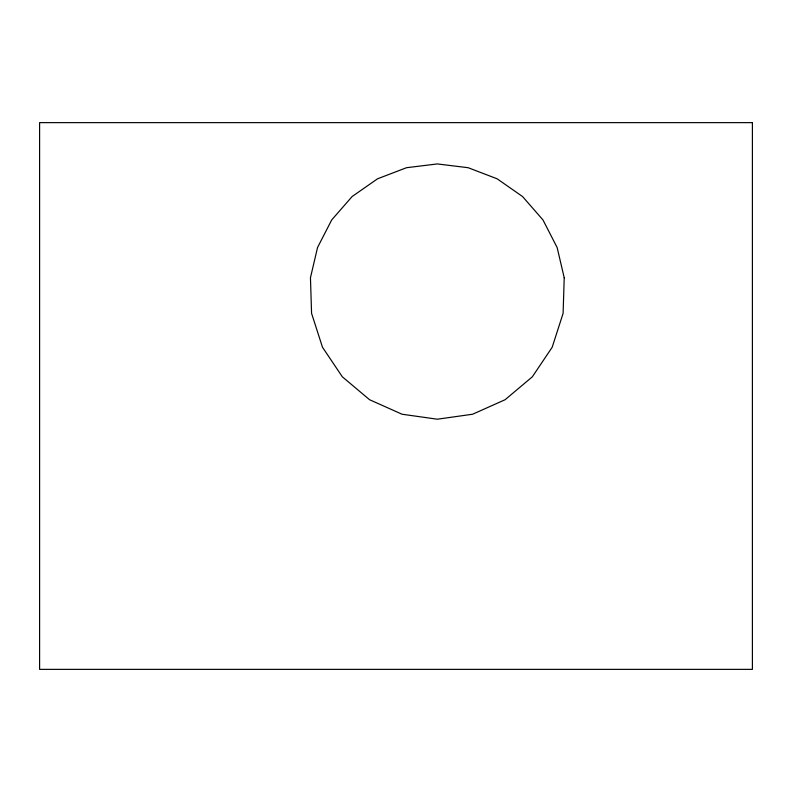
<?xml version="1.0" encoding="UTF-8"?>
<svg xmlns="http://www.w3.org/2000/svg" width="792" height="792" viewBox="0 0 792 792"><rect width="100%" height="100%" fill="white"/><g stroke="black" fill="none" stroke-linecap="round" stroke-linejoin="round"><path stroke-width="1.19" d="M564.221 277.754L563.102 313.345L552.192 347.233L532.343 376.794L505.108 399.722L472.596 414.236L437.332 419.206L402.079 414.236L369.567 399.722L342.322 376.794L322.483 347.233L311.573 313.345L310.454 277.754L317.533 247.54L331.7 219.938L352.103 196.555L377.556 178.794L406.534 167.706L437.332 163.934L468.141 167.706L497.119 178.794L522.562 196.555L542.975 219.938L557.142 247.54L564.221 277.754M752.4 122.631L39.6 122.631L39.6 669.369L752.4 669.369L752.4 122.631"/></g></svg>
